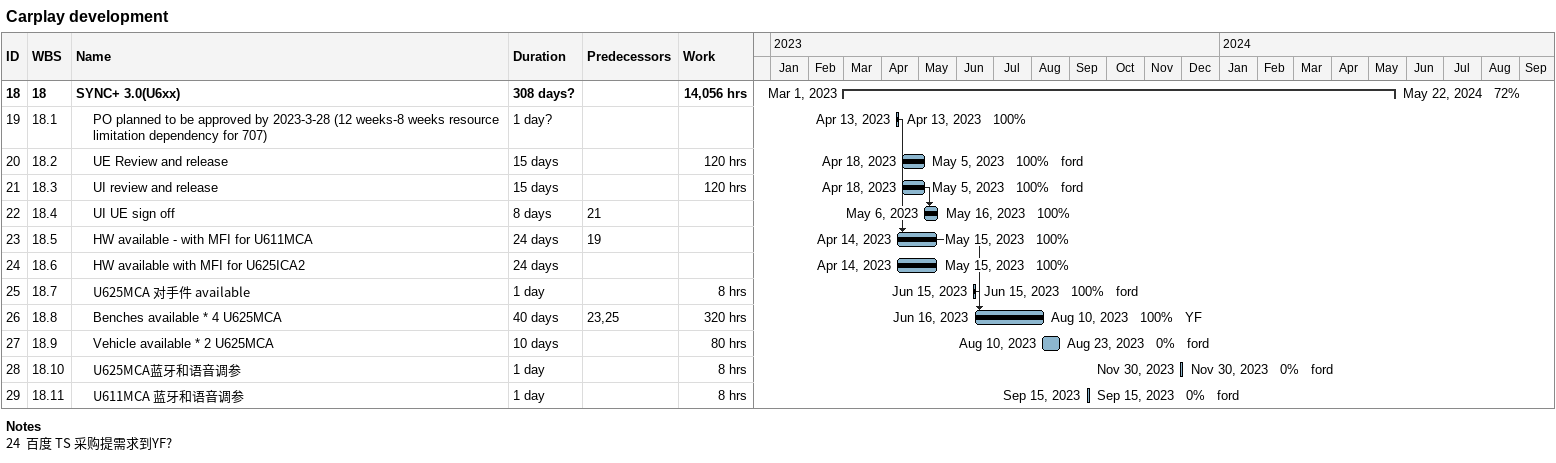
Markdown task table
Carplay development

| ID | WBS | Task | Duration | Start | Finish | Predecessors | Resources | % complete | Work (h) |
|---|---|---|---|---|---|---|---|---|---|
| 18 | 18 | **SYNC+ 3.0(U6xx)** | 308d? | 2023-03-01 | 2024-05-22 |  |  | 72 | 14056 |
| 19 | 18.1 | PO planned to be approved by 2023-3-28 (12 weeks-8 weeks resource limitation dependency for 707) | 1d? | 2023-04-13 | 2023-04-13 |  |  | 100 |  |
| 20 | 18.2 | UE Review and release | 15d | 2023-04-18 | 2023-05-05 |  | ford | 100 | 120 |
| 21 | 18.3 | UI review and release | 15d | 2023-04-18 | 2023-05-05 |  | ford | 100 | 120 |
| 22 | 18.4 | UI UE sign off | 8d | 2023-05-06 | 2023-05-16 | 21 |  | 100 |  |
| 23 | 18.5 | HW available - with MFI for U611MCA | 24d | 2023-04-14 | 2023-05-15 | 19 |  | 100 |  |
| 24 | 18.6 | HW available with MFI for U625ICA2 | 24d | 2023-04-14 | 2023-05-15 |  |  | 100 |  |
| 25 | 18.7 | U625MCA 对手件 available | 1d | 2023-06-15 | 2023-06-15 |  | ford | 100 | 8 |
| 26 | 18.8 | Benches available * 4 U625MCA | 40d | 2023-06-16 | 2023-08-10 | 23, 25 | YF | 100 | 320 |
| 27 | 18.9 | Vehicle available * 2 U625MCA | 10d | 2023-08-10 | 2023-08-23 |  | ford | 0 | 80 |
| 28 | 18.10 | U625MCA蓝牙和语音调参 | 1d | 2023-11-30 | 2023-11-30 |  | ford | 0 | 8 |
| 29 | 18.11 | U611MCA 蓝牙和语音调参 | 1d | 2023-09-15 | 2023-09-15 |  | ford | 0 | 8 |

Notes
- 24: 百度 TS 采购提需求到YF?
